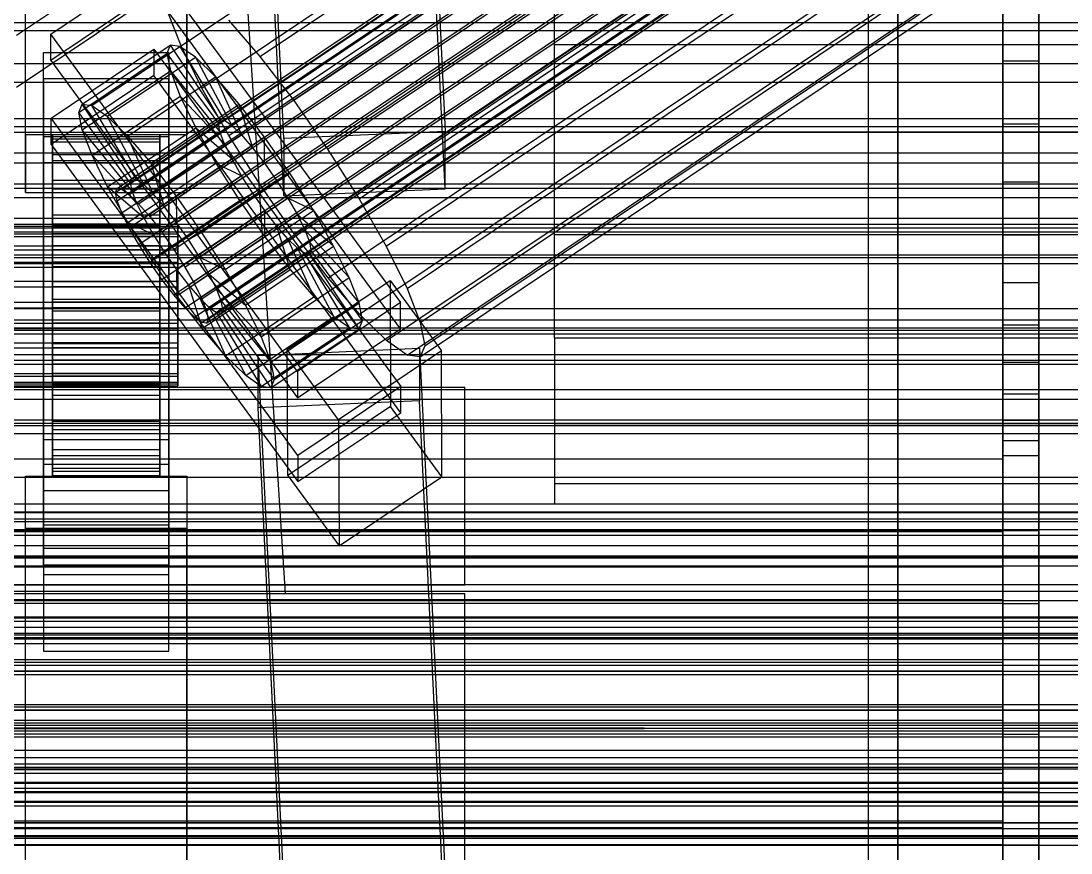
# Model space of a CAD drawing. Header units: millimetres. Extents: x -1970 to 59977, y -50268 to 6837.
# Drawn here: x 130.5 to 247.6, y -34913.9 to -34821.2 of the extents above; entities that cross this region are included whole.
import ezdxf

# ---------------------------------------------------------------- set-up
doc = ezdxf.new("R2010")
doc.units = ezdxf.units.MM
for name, color, linetype, lineweight in [('COTAS_O', 1, 'Continuous', 0), ('COTAS_P', 1, 'Continuous', 0), ('frontal_C01', 7, 'Continuous', 0), ('frontal_C02', 7, 'Continuous', 0), ('frontal_C03', 7, 'Continuous', 0), ('frontal_C05', 7, 'Continuous', 0), ('frontal_C05-C03', 7, 'Continuous', 0), ('frontal_dos-mix', 7, 'Continuous', 0), ('frontal_mezcladora', 7, 'Continuous', 0), ('frontal_secador', 7, 'Continuous', 0)]:
    doc.layers.add(name, color=color, linetype=linetype, lineweight=lineweight)
doc.dimstyles.new('R19_100', dxfattribs={"dimtxt": 250, "dimasz": 150, "dimexe": 150, "dimexo": 80, "dimgap": 100, "dimtad": 1, "dimtih": 1, "dimtoh": 1, "dimdsep": 46, "dimcen": 0.09, "dimadec": 0, "dimazin": 0, "dimtfac": 1, "dimtdec": 4, "dimtofl": 0, "dimtmove": 0, "dimatfit": 3, "dimfxl": 1, "dimtolj": 1, "dimtzin": 0, "dimarcsym": 0})

# ---------------------------------------------------------------- blocks, each defined once
blk = doc.blocks.new('*D37')
at = {"layer": 'COTAS_P', "color": 0, "lineweight": -2, "transparency": 16777216}
for p, q in [((-1750, -35420), (-1750, -34450)), ((2600, -35420), (2600, -34450)), ((-1600, -34600), (2450, -34600))]:
    blk.add_line(p, q, dxfattribs=at)
at = {"layer": 'COTAS_P', "color": 0, "transparency": 16777216}
for points in [[(-1600, -34575), (-1600, -34625), (-1750, -34600)], [(2450, -34575), (2450, -34625), (2600, -34600)]]:
    blk.add_solid(points, dxfattribs=at)
at = {"layer": 'Defpoints', "color": 0, "transparency": 16777216}
for p in [(2600, -34600), (-1750, -35500), (2600, -35500)]:
    blk.add_point(p, dxfattribs=at)
blk = doc.blocks.new('*D42')
at = {"layer": 'COTAS_O', "color": 0, "lineweight": -2, "transparency": 16777216}
for p, q in [((-570, -33700), (200, -33700)), ((50, -34750), (50, -33850)), ((-570, -34900), (200, -34900))]:
    blk.add_line(p, q, dxfattribs=at)
at = {"layer": 'COTAS_O', "color": 0, "transparency": 16777216}
for points in [[(25, -33850), (75, -33850), (50, -33700)], [(25, -34750), (75, -34750), (50, -34900)]]:
    blk.add_solid(points, dxfattribs=at)
at = {"layer": 'Defpoints', "color": 0, "transparency": 16777216}
for p in [(-650, -33700), (50, -33700), (-650, -34900)]:
    blk.add_point(p, dxfattribs=at)
blk = doc.blocks.new('*D43')
at = {"layer": 'COTAS_O', "color": 0, "lineweight": -2, "transparency": 16777216}
for p, q in [((-650, -34820), (-650, -34050)), ((650, -34820), (650, -34050)), ((-500, -34200), (500, -34200))]:
    blk.add_line(p, q, dxfattribs=at)
at = {"layer": 'COTAS_O', "color": 0, "transparency": 16777216}
for points in [[(-500, -34175), (-500, -34225), (-650, -34200)], [(500, -34175), (500, -34225), (650, -34200)]]:
    blk.add_solid(points, dxfattribs=at)
at = {"layer": 'Defpoints', "color": 0, "transparency": 16777216}
for p in [(650, -34200), (-650, -34900), (650, -34900)]:
    blk.add_point(p, dxfattribs=at)

msp = doc.modelspace()

# ---------------------------------------------------------------- linework, layer by layer
at = {"layer": 'frontal_C01'}
for p, q in [((228.298, -34987.381), (228.298, -34675.195)), ((228.298, -34680.882), (228.298, -34993.069)), ((174.943, -34774.659), (177.811, -34833.478)), ((159.83, -34834.265), (156.962, -34775.446)), ((177.811, -34839.883), (174.943, -34781.064)), ((159.83, -34840.67), (156.962, -34781.85)), ((131, -34833.87), (131, -34788.776)), ((149, -34788.776), (149, -34833.87)), ((131, -34840.274), (131, -34795.179)), ((149, -34840.274), (149, -34795.179)), ((430, -34825.934), (-430, -34825.934)), ((-425, -34827.992), (425, -34827.992)), ((149, -34833.87), (131, -34833.87)), ((131, -34833.87), (131, -34840.274)), ((149, -34840.274), (149, -34833.87)), ((177.811, -34833.478), (159.83, -34834.265)), ((177.811, -34839.883), (177.811, -34833.478)), ((159.83, -34834.265), (159.83, -34840.67)), ((425, -34839.36), (-425, -34839.36)), ((131, -34840.274), (149, -34840.274)), ((159.83, -34840.67), (177.811, -34839.883)), ((425, -34844.257), (-425, -34844.257)), ((-425, -34855.625), (425, -34855.625)), ((430, -34875.934), (-430, -34875.934)), ((430, -34880.934), (-430, -34880.934))]:
    msp.add_line(p, q, dxfattribs=at)
at = {"layer": 'frontal_C02'}
for p, q in [((141.218, -34839.858), (355.017, -34696.617)), ((141.731, -34839.928), (355.53, -34696.687)), ((141.045, -34840.299), (354.844, -34697.057)), ((141.224, -34841.22), (355.022, -34697.978)), ((142.549, -34840.503), (356.348, -34697.262)), ((143.617, -34841.545), (357.415, -34698.304)), ((141.742, -34842.558), (355.541, -34699.317)), ((144.861, -34842.982), (358.659, -34699.741)), ((142.565, -34844.223), (356.363, -34700.982)), ((359.995, -34701.476), (146.196, -34844.717)), ((148.35, -34823.953), (332.659, -34700.469)), ((157.152, -34825.149), (341.461, -34701.666)), ((143.635, -34846.101), (357.434, -34702.86)), ((147.533, -34846.631), (361.332, -34703.39)), ((144.881, -34848.064), (358.68, -34704.822)), ((148.779, -34848.594), (362.578, -34705.352)), ((150.672, -34828.652), (334.981, -34705.168)), ((146.218, -34849.978), (360.017, -34706.736)), ((149.85, -34850.472), (363.648, -34707.23)), ((345.231, -34706.561), (160.922, -34830.045)), ((147.554, -34851.713), (361.352, -34708.471)), ((150.672, -34852.137), (364.471, -34708.895)), ((148.798, -34853.15), (362.596, -34709.908)), ((149.865, -34854.192), (363.664, -34710.95)), ((151.191, -34853.475), (364.989, -34710.234)), ((153.694, -34833.951), (338.003, -34710.467)), ((150.683, -34854.767), (364.482, -34711.526)), ((151.196, -34854.837), (364.995, -34711.595)), ((151.369, -34854.396), (365.168, -34711.155)), ((164.693, -34835.447), (349.002, -34711.963)), ((157.211, -34839.491), (341.52, -34716.007)), ((168.21, -34840.986), (352.519, -34717.502)), ((160.982, -34844.892), (345.291, -34721.408)), ((171.232, -34846.286), (355.541, -34722.802)), ((164.752, -34849.788), (349.061, -34726.304)), ((173.554, -34850.985), (357.863, -34727.501)), ((168.263, -34853.844), (352.572, -34730.36)), ((175.016, -34854.762), (359.326, -34731.279)), ((171.275, -34856.784), (355.584, -34733.3)), ((175.521, -34857.362), (359.83, -34733.878)), ((173.584, -34858.408), (357.893, -34734.924)), ((175.032, -34858.605), (359.341, -34735.121)), ((228.298, -34756.938), (130, -34822.796)), ((228.298, -35041.759), (228.298, -34756.938)), ((130, -34828.537), (228.298, -34762.679)), ((228.298, -34762.679), (228.298, -35047.5)), ((133.809, -34822.648), (145.277, -34814.964)), ((145.277, -34814.964), (172.809, -34852.557)), ((145.289, -34817.887), (133.821, -34825.57)), ((172.821, -34855.48), (145.289, -34817.887)), ((148.35, -34823.953), (146.887, -34820.175)), ((153.641, -34821.093), (157.152, -34825.149)), ((133.821, -34825.57), (133.809, -34822.648)), ((161.341, -34860.241), (133.809, -34822.648)), ((133.847, -34832), (145.315, -34824.317)), ((137.313, -34830.439), (147.143, -34823.853)), ((138.396, -34830.586), (148.226, -34824.001)), ((145.315, -34824.317), (145.327, -34827.24)), ((145.315, -34824.317), (172.847, -34861.91)), ((147.143, -34823.853), (146.777, -34824.783)), ((148.226, -34824.001), (147.143, -34823.853)), ((147.143, -34823.853), (152.686, -34832.175)), ((149.953, -34825.215), (148.226, -34824.001)), ((148.226, -34824.001), (153.199, -34832.245)), ((150.672, -34828.652), (148.35, -34823.953)), ((133, -34827.617), (133, -34824.694)), ((133, -34824.694), (147, -34824.694)), ((133, -34870.599), (133, -34824.694)), ((133.821, -34825.57), (161.353, -34863.163)), ((136.948, -34831.369), (146.777, -34824.783)), ((140.123, -34831.801), (149.953, -34825.215)), ((146.777, -34824.783), (152.513, -34832.615)), ((146.777, -34824.783), (147.155, -34826.728)), ((147, -34824.694), (147, -34827.617)), ((147, -34824.694), (147, -34870.599)), ((152.207, -34827.415), (149.953, -34825.215)), ((149.953, -34825.215), (154.017, -34832.82)), ((157.152, -34825.149), (160.922, -34830.045)), ((137.325, -34833.314), (147.155, -34826.728)), ((147.155, -34826.728), (152.692, -34833.536)), ((147.155, -34826.728), (148.249, -34829.554)), ((147, -34827.617), (133, -34827.617)), ((133, -34827.617), (133, -34873.521)), ((145.327, -34827.24), (133.859, -34834.923)), ((142.377, -34834), (152.207, -34827.415)), ((172.859, -34864.832), (145.327, -34827.24)), ((147, -34873.521), (147, -34827.617)), ((154.833, -34830.449), (152.207, -34827.415)), ((152.207, -34827.415), (155.085, -34833.862)), ((153.694, -34833.951), (150.672, -34828.652)), ((138.419, -34836.139), (148.249, -34829.554)), ((148.249, -34829.554), (153.21, -34834.875)), ((148.249, -34829.554), (149.985, -34833.068)), ((160.922, -34830.045), (164.693, -34835.447)), ((136.948, -34831.369), (137.313, -34830.439)), ((142.683, -34839.201), (136.948, -34831.369)), ((137.325, -34833.314), (136.948, -34831.369)), ((142.856, -34838.761), (137.313, -34830.439)), ((137.313, -34830.439), (138.396, -34830.586)), ((143.369, -34838.83), (138.396, -34830.586)), ((138.396, -34830.586), (140.123, -34831.801)), ((145.003, -34837.035), (154.833, -34830.449)), ((157.653, -34834.111), (154.833, -34830.449)), ((154.833, -34830.449), (156.329, -34835.299)), ((133.859, -34834.923), (133.847, -34832)), ((161.379, -34869.593), (133.847, -34832)), ((144.188, -34839.406), (140.123, -34831.801)), ((140.123, -34831.801), (142.377, -34834)), ((152.513, -34832.615), (142.683, -34839.201)), ((152.686, -34832.175), (142.856, -34838.761)), ((153.199, -34832.245), (143.369, -34838.83)), ((152.513, -34832.615), (152.686, -34832.175)), ((152.692, -34833.536), (152.513, -34832.615)), ((152.686, -34832.175), (153.199, -34832.245)), ((153.199, -34832.245), (154.017, -34832.82)), ((134, -34843.833), (134, -34833.839)), ((134, -34833.839), (134, -34834.315)), ((134, -34833.839), (146, -34833.839)), ((134, -34834.657), (134, -34833.839)), ((142.862, -34840.122), (137.325, -34833.314)), ((138.419, -34836.139), (137.325, -34833.314)), ((140.156, -34839.654), (149.985, -34833.068)), ((152.692, -34833.536), (142.862, -34840.122)), ((154.017, -34832.82), (144.188, -34839.406)), ((155.085, -34833.862), (145.255, -34840.448)), ((146, -34834.315), (146, -34833.839)), ((146, -34833.839), (146, -34843.833)), ((146, -34833.839), (146, -34834.657)), ((149.985, -34833.068), (154.033, -34836.54)), ((149.985, -34833.068), (152.246, -34837.033)), ((153.21, -34834.875), (152.692, -34833.536)), ((154.017, -34832.82), (155.085, -34833.862)), ((155.085, -34833.862), (156.329, -34835.299)), ((133, -34836.97), (133, -34834.047)), ((133, -34834.047), (147, -34834.047)), ((133, -34879.951), (133, -34834.047)), ((133.859, -34834.923), (161.391, -34872.516)), ((134, -34844.059), (134, -34834.315)), ((134, -34834.315), (134, -34836.053)), ((134, -34834.315), (146, -34834.315)), ((134, -34844.221), (134, -34834.657)), ((134, -34834.657), (146, -34834.657)), ((134, -34836.714), (134, -34834.657)), ((145.255, -34840.448), (142.377, -34834)), ((142.377, -34834), (145.003, -34837.035)), ((153.21, -34834.875), (143.38, -34841.461)), ((146, -34836.053), (146, -34834.315)), ((146, -34834.315), (146, -34844.059)), ((146, -34834.657), (146, -34844.221)), ((146, -34834.657), (146, -34836.714)), ((147, -34834.047), (147, -34836.97)), ((147, -34834.047), (147, -34879.951)), ((157.653, -34834.111), (147.823, -34840.697)), ((154.033, -34836.54), (153.21, -34834.875)), ((157.211, -34839.491), (153.694, -34833.951)), ((157.665, -34837.034), (157.653, -34834.111)), ((160.474, -34838.152), (157.653, -34834.111)), ((134, -34844.882), (134, -34836.053)), ((134, -34836.053), (134, -34838.933)), ((134, -34836.053), (146, -34836.053)), ((143.38, -34841.461), (138.419, -34836.139)), ((140.156, -34839.654), (138.419, -34836.139)), ((146, -34838.933), (146, -34836.053)), ((146, -34836.053), (146, -34844.882)), ((156.329, -34835.299), (146.499, -34841.885)), ((156.329, -34835.299), (157.665, -34837.034)), ((164.693, -34835.447), (168.21, -34840.986)), ((147, -34836.97), (133, -34836.97)), ((133, -34836.97), (133, -34882.874)), ((134, -34845.195), (134, -34836.714)), ((134, -34836.714), (146, -34836.714)), ((134, -34839.868), (134, -34836.714)), ((142.416, -34843.619), (152.246, -34837.033)), ((154.033, -34836.54), (144.203, -34843.126)), ((146.499, -34841.885), (145.003, -34837.035)), ((145.003, -34837.035), (147.823, -34840.697)), ((146, -34836.714), (146, -34845.195)), ((146, -34836.714), (146, -34839.868)), ((147, -34882.874), (147, -34836.97)), ((147.835, -34843.619), (157.665, -34837.034)), ((152.246, -34837.033), (155.103, -34838.418)), ((152.246, -34837.033), (154.877, -34841.176)), ((155.103, -34838.418), (154.033, -34836.54)), ((157.665, -34837.034), (159.001, -34838.948)), ((155.103, -34838.418), (145.274, -34845.003)), ((150.644, -34844.737), (160.474, -34838.152)), ((156.35, -34840.38), (155.103, -34838.418)), ((160.474, -34838.152), (159.001, -34838.948)), ((163.105, -34842.295), (160.474, -34838.152)), ((134, -34846.246), (134, -34838.933)), ((134, -34838.933), (134, -34842.761)), ((134, -34838.933), (146, -34838.933)), ((144.203, -34843.126), (140.156, -34839.654)), ((142.416, -34843.619), (140.156, -34839.654)), ((142.856, -34838.761), (142.683, -34839.201)), ((142.683, -34839.201), (142.862, -34840.122)), ((143.369, -34838.83), (142.856, -34838.761)), ((144.188, -34839.406), (143.369, -34838.83)), ((145.255, -34840.448), (144.188, -34839.406)), ((146, -34842.761), (146, -34838.933)), ((146, -34838.933), (146, -34846.246)), ((159.001, -34838.948), (149.171, -34845.533)), ((160.982, -34844.892), (157.211, -34839.491)), ((159.001, -34838.948), (160.247, -34840.91)), ((134, -34846.689), (134, -34839.868)), ((134, -34839.868), (146, -34839.868)), ((134, -34843.906), (134, -34839.868)), ((141.045, -34840.299), (141.218, -34839.858)), ((141.224, -34841.22), (141.045, -34840.299)), ((141.218, -34839.858), (141.731, -34839.928)), ((141.731, -34839.928), (142.549, -34840.503)), ((142.549, -34840.503), (143.617, -34841.545)), ((142.862, -34840.122), (143.38, -34841.461)), ((146.499, -34841.885), (145.255, -34840.448)), ((146, -34839.868), (146, -34846.689)), ((146, -34839.868), (146, -34843.906)), ((156.35, -34840.38), (146.52, -34846.966)), ((147.823, -34840.697), (147.835, -34843.619)), ((147.823, -34840.697), (150.644, -34844.737)), ((160.247, -34840.91), (150.417, -34847.496)), ((154.877, -34841.176), (156.35, -34840.38)), ((157.686, -34842.294), (156.35, -34840.38)), ((163.105, -34842.295), (160.247, -34840.91)), ((160.247, -34840.91), (161.318, -34842.788)), ((141.742, -34842.558), (141.224, -34841.22)), ((143.38, -34841.461), (144.203, -34843.126)), ((143.617, -34841.545), (144.861, -34842.982)), ((145.047, -34847.762), (154.877, -34841.176)), ((147.835, -34843.619), (146.499, -34841.885)), ((154.877, -34841.176), (157.698, -34845.217)), ((168.21, -34840.986), (171.232, -34846.286)), ((134, -34848.059), (134, -34842.761)), ((134, -34842.761), (134, -34847.275)), ((134, -34842.761), (146, -34842.761)), ((142.565, -34844.223), (141.742, -34842.558)), ((144.203, -34843.126), (145.274, -34845.003)), ((144.861, -34842.982), (146.196, -34844.717)), ((146, -34847.275), (146, -34842.761)), ((146, -34842.761), (146, -34848.059)), ((157.686, -34842.294), (147.856, -34848.88)), ((161.318, -34842.788), (151.488, -34849.374)), ((153.275, -34848.881), (163.105, -34842.295)), ((157.698, -34845.217), (157.686, -34842.294)), ((159.022, -34844.029), (157.686, -34842.294)), ((165.365, -34846.26), (161.318, -34842.788)), ((161.318, -34842.788), (162.14, -34844.453)), ((165.365, -34846.26), (163.105, -34842.295)), ((-148, -34843.833), (148, -34843.833)), ((-148, -34844.059), (148, -34844.059)), ((-148, -34844.221), (148, -34844.221)), ((134, -34844.059), (134, -34843.833)), ((146, -34843.833), (134, -34843.833)), ((134, -34843.833), (134, -34844.221)), ((134, -34848.602), (134, -34843.906)), ((134, -34843.906), (146, -34843.906)), ((134, -34848.552), (134, -34843.906)), ((134, -34844.882), (134, -34844.059)), ((146, -34844.059), (134, -34844.059)), ((146, -34844.221), (134, -34844.221)), ((134, -34844.221), (134, -34845.195)), ((145.274, -34845.003), (142.416, -34843.619)), ((145.047, -34847.762), (142.416, -34843.619)), ((143.635, -34846.101), (142.565, -34844.223)), ((146, -34843.833), (146, -34844.059)), ((146, -34844.221), (146, -34843.833)), ((146, -34843.906), (146, -34848.602)), ((146, -34843.906), (146, -34848.552)), ((146, -34844.059), (146, -34844.882)), ((146, -34845.195), (146, -34844.221)), ((149.171, -34845.533), (147.835, -34843.619)), ((148, -34844.059), (148, -34843.833)), ((148, -34843.833), (148, -34844.221)), ((148, -34844.882), (148, -34844.059)), ((148, -34844.221), (148, -34845.195)), ((159.022, -34844.029), (149.192, -34850.615)), ((160.518, -34848.879), (159.022, -34844.029)), ((160.266, -34845.466), (159.022, -34844.029)), ((-148, -34844.882), (148, -34844.882)), ((-148, -34845.195), (148, -34845.195)), ((134, -34846.246), (134, -34844.882)), ((146, -34844.882), (134, -34844.882)), ((146, -34845.195), (134, -34845.195)), ((134, -34845.195), (134, -34846.689)), ((145.274, -34845.003), (146.52, -34846.966)), ((146, -34844.882), (146, -34846.246)), ((146, -34846.689), (146, -34845.195)), ((146.196, -34844.717), (147.533, -34846.631)), ((147.868, -34851.803), (157.698, -34845.217)), ((148, -34846.246), (148, -34844.882)), ((148, -34845.195), (148, -34846.689)), ((149.171, -34845.533), (150.644, -34844.737)), ((150.417, -34847.496), (149.171, -34845.533)), ((160.266, -34845.466), (150.436, -34852.052)), ((150.644, -34844.737), (153.275, -34848.881)), ((162.14, -34844.453), (152.311, -34851.039)), ((157.698, -34845.217), (160.518, -34848.879)), ((163.144, -34851.913), (160.266, -34845.466)), ((161.333, -34846.508), (160.266, -34845.466)), ((164.752, -34849.788), (160.982, -34844.892)), ((167.102, -34849.774), (162.14, -34844.453)), ((162.14, -34844.453), (162.659, -34845.792)), ((-148, -34846.246), (148, -34846.246)), ((-148, -34846.689), (148, -34846.689)), ((134, -34848.059), (134, -34846.246)), ((146, -34846.246), (134, -34846.246)), ((146, -34846.689), (134, -34846.689)), ((134, -34846.689), (134, -34848.602)), ((144.881, -34848.064), (143.635, -34846.101)), ((146, -34846.246), (146, -34848.059)), ((146, -34848.602), (146, -34846.689)), ((147.533, -34846.631), (148.779, -34848.594)), ((148, -34848.059), (148, -34846.246)), ((148, -34846.689), (148, -34848.602)), ((161.333, -34846.508), (151.503, -34853.094)), ((162.659, -34845.792), (152.829, -34852.378)), ((162.837, -34846.713), (153.008, -34853.299)), ((155.535, -34852.845), (165.365, -34846.26)), ((165.397, -34854.113), (161.333, -34846.508)), ((162.151, -34847.084), (161.333, -34846.508)), ((168.196, -34852.6), (162.659, -34845.792)), ((162.659, -34845.792), (162.837, -34846.713)), ((162.837, -34846.713), (162.664, -34847.153)), ((168.573, -34854.545), (162.837, -34846.713)), ((167.102, -34849.774), (165.365, -34846.26)), ((171.232, -34846.286), (173.554, -34850.985)), ((134, -34847.275), (134, -34850.197)), ((146, -34847.275), (134, -34847.275)), ((134, -34847.275), (134, -34852.167)), ((146.52, -34846.966), (145.047, -34847.762)), ((147.868, -34851.803), (145.047, -34847.762)), ((146, -34850.197), (146, -34847.275)), ((146, -34852.167), (146, -34847.275)), ((146.52, -34846.966), (147.856, -34848.88)), ((151.488, -34849.374), (150.417, -34847.496)), ((150.417, -34847.496), (153.275, -34848.881)), ((162.151, -34847.084), (152.321, -34853.669)), ((162.664, -34847.153), (152.835, -34853.739)), ((167.125, -34855.327), (162.151, -34847.084)), ((162.664, -34847.153), (162.151, -34847.084)), ((168.208, -34855.475), (162.664, -34847.153)), ((430, -34848.253), (-430, -34848.253)), ((-148, -34848.059), (148, -34848.059)), ((-148, -34848.602), (148, -34848.602)), ((134, -34850.197), (134, -34848.059)), ((146, -34848.059), (134, -34848.059)), ((134, -34850.802), (134, -34848.552)), ((134, -34848.552), (146, -34848.552)), ((134, -34853.489), (134, -34848.552)), ((146, -34848.602), (134, -34848.602)), ((134, -34848.602), (134, -34850.802)), ((146.218, -34849.978), (144.881, -34848.064)), ((146, -34848.059), (146, -34850.197)), ((146, -34848.552), (146, -34850.802)), ((146, -34848.552), (146, -34853.489)), ((146, -34850.802), (146, -34848.602)), ((147.856, -34848.88), (147.868, -34851.803)), ((147.856, -34848.88), (149.192, -34850.615)), ((148, -34850.197), (148, -34848.059)), ((148, -34848.602), (148, -34850.802)), ((148.779, -34848.594), (149.85, -34850.472)), ((150.688, -34855.465), (160.518, -34848.879)), ((153.275, -34848.881), (155.535, -34852.845)), ((160.518, -34848.879), (163.144, -34851.913)), ((148, -34850.197), (-148, -34850.197)), ((134, -34850.197), (146, -34850.197)), ((134, -34852.515), (134, -34850.197)), ((146, -34850.197), (146, -34852.515)), ((147.554, -34851.713), (146.218, -34849.978)), ((148, -34852.515), (148, -34850.197)), ((152.311, -34851.039), (151.488, -34849.374)), ((151.488, -34849.374), (155.535, -34852.845)), ((157.272, -34856.36), (167.102, -34849.774)), ((160.19, -34857.798), (171.658, -34850.114)), ((168.263, -34853.844), (164.752, -34849.788)), ((168.196, -34852.6), (167.102, -34849.774)), ((171.658, -34850.114), (171.715, -34864.143)), ((171.658, -34850.114), (177.394, -34857.946)), ((-148, -34850.802), (148, -34850.802)), ((146, -34850.802), (134, -34850.802)), ((134, -34850.802), (134, -34853.141)), ((146, -34853.141), (146, -34850.802)), ((148, -34850.802), (148, -34853.141)), ((149.192, -34850.615), (150.688, -34855.465)), ((149.192, -34850.615), (150.436, -34852.052)), ((149.85, -34850.472), (150.672, -34852.137)), ((152.829, -34852.378), (152.311, -34851.039)), ((152.311, -34851.039), (157.272, -34856.36)), ((173.554, -34850.985), (175.016, -34854.762)), ((-148, -34852.515), (148, -34852.515)), ((134, -34852.515), (134, -34852.167)), ((134, -34852.167), (134, -34857.104)), ((134, -34852.167), (146, -34852.167)), ((134, -34854.853), (134, -34852.515)), ((146, -34852.515), (134, -34852.515)), ((146, -34857.104), (146, -34852.167)), ((146, -34852.167), (146, -34852.515)), ((146, -34852.515), (146, -34854.853)), ((148.798, -34853.15), (147.554, -34851.713)), ((150.688, -34855.465), (147.868, -34851.803)), ((148, -34854.853), (148, -34852.515)), ((150.436, -34852.052), (153.314, -34858.499)), ((150.436, -34852.052), (151.503, -34853.094)), ((150.672, -34852.137), (151.191, -34853.475)), ((153.008, -34853.299), (152.829, -34852.378)), ((152.829, -34852.378), (158.366, -34859.186)), ((153.314, -34858.499), (163.144, -34851.913)), ((158.366, -34859.186), (168.196, -34852.6)), ((172.809, -34852.557), (161.341, -34860.241)), ((163.144, -34851.913), (165.397, -34854.113)), ((168.573, -34854.545), (168.196, -34852.6)), ((172.821, -34855.48), (172.809, -34852.557)), ((430, -34853.253), (-430, -34853.253)), ((-148, -34853.141), (148, -34853.141)), ((134, -34853.141), (134, -34853.489)), ((146, -34853.141), (134, -34853.141)), ((134, -34853.141), (134, -34855.458)), ((134, -34853.489), (146, -34853.489)), ((134, -34858.381), (134, -34853.489)), ((146, -34853.489), (146, -34853.141)), ((146, -34855.458), (146, -34853.141)), ((146, -34853.489), (146, -34858.381)), ((148, -34853.141), (148, -34855.458)), ((149.865, -34854.192), (148.798, -34853.15)), ((151.191, -34853.475), (151.369, -34854.396)), ((151.503, -34853.094), (155.567, -34860.699)), ((151.503, -34853.094), (152.321, -34853.669)), ((152.321, -34853.669), (157.295, -34861.913)), ((152.321, -34853.669), (152.835, -34853.739)), ((152.835, -34853.739), (153.008, -34853.299)), ((152.835, -34853.739), (158.378, -34862.061)), ((153.008, -34853.299), (158.743, -34861.13)), ((155.535, -34852.845), (157.272, -34856.36)), ((-148, -34854.853), (148, -34854.853)), ((134, -34857.054), (134, -34854.853)), ((134, -34854.853), (134, -34857.104)), ((146, -34854.853), (134, -34854.853)), ((146, -34857.104), (146, -34854.853)), ((146, -34854.853), (146, -34857.054)), ((148, -34857.054), (148, -34854.853)), ((150.683, -34854.767), (149.865, -34854.192)), ((151.196, -34854.837), (150.683, -34854.767)), ((151.369, -34854.396), (151.196, -34854.837)), ((155.567, -34860.699), (165.397, -34854.113)), ((158.743, -34861.13), (168.573, -34854.545)), ((165.397, -34854.113), (167.125, -34855.327)), ((168.208, -34855.475), (168.573, -34854.545)), ((171.275, -34856.784), (168.263, -34853.844)), ((175.016, -34854.762), (175.521, -34857.362)), ((-148, -34855.458), (148, -34855.458)), ((134, -34855.458), (134, -34858.381)), ((146, -34855.458), (134, -34855.458)), ((134, -34855.458), (134, -34857.596)), ((146, -34858.381), (146, -34855.458)), ((146, -34857.596), (146, -34855.458)), ((148, -34855.458), (148, -34857.596)), ((153.314, -34858.499), (150.688, -34855.465)), ((157.295, -34861.913), (167.125, -34855.327)), ((158.378, -34862.061), (168.208, -34855.475)), ((161.353, -34863.163), (172.821, -34855.48)), ((167.125, -34855.327), (168.208, -34855.475)), ((-148, -34857.054), (148, -34857.054)), ((134, -34858.966), (134, -34857.054)), ((134, -34857.054), (134, -34861.75)), ((146, -34857.054), (134, -34857.054)), ((134, -34857.104), (134, -34861.75)), ((134, -34857.104), (146, -34857.104)), ((146, -34861.75), (146, -34857.054)), ((146, -34857.054), (146, -34858.966)), ((146, -34861.75), (146, -34857.104)), ((148, -34858.966), (148, -34857.054)), ((157.272, -34856.36), (158.366, -34859.186)), ((173.584, -34858.408), (171.275, -34856.784)), ((-148, -34857.596), (148, -34857.596)), ((134, -34857.596), (134, -34862.894)), ((146, -34857.596), (134, -34857.596)), ((134, -34857.596), (134, -34859.409)), ((134, -34858.381), (146, -34858.381)), ((134, -34862.894), (134, -34858.381)), ((146, -34862.894), (146, -34857.596)), ((146, -34859.409), (146, -34857.596)), ((146, -34858.381), (146, -34862.894)), ((148, -34857.596), (148, -34859.409)), ((156.962, -34858.444), (174.943, -34857.65)), ((156.962, -34864.291), (156.962, -34858.444)), ((159.83, -34917.821), (156.962, -34858.444)), ((160.247, -34871.826), (160.19, -34857.798)), ((165.926, -34865.629), (160.19, -34857.798)), ((177.394, -34857.946), (165.926, -34865.629)), ((175.032, -34858.605), (173.584, -34858.408)), ((174.943, -34857.65), (174.943, -34863.496)), ((174.943, -34857.65), (177.811, -34917.027)), ((175.521, -34857.362), (175.032, -34858.605)), ((177.451, -34871.975), (177.394, -34857.946)), ((-148, -34858.966), (148, -34858.966)), ((-148, -34859.409), (148, -34859.409)), ((134, -34860.461), (134, -34858.966)), ((134, -34858.966), (134, -34865.787)), ((146, -34858.966), (134, -34858.966)), ((134, -34859.409), (134, -34866.722)), ((146, -34859.409), (134, -34859.409)), ((134, -34859.409), (134, -34860.774)), ((146, -34865.787), (146, -34858.966)), ((146, -34858.966), (146, -34860.461)), ((146, -34866.722), (146, -34859.409)), ((146, -34860.774), (146, -34859.409)), ((148, -34860.461), (148, -34858.966)), ((148, -34859.409), (148, -34860.774)), ((155.567, -34860.699), (153.314, -34858.499)), ((158.366, -34859.186), (158.743, -34861.13)), ((-148, -34860.461), (148, -34860.461)), ((-148, -34860.774), (148, -34860.774)), ((134, -34861.435), (134, -34860.461)), ((134, -34860.461), (134, -34868.942)), ((146, -34860.461), (134, -34860.461)), ((134, -34860.774), (134, -34869.603)), ((146, -34860.774), (134, -34860.774)), ((134, -34860.774), (134, -34861.597)), ((146, -34868.942), (146, -34860.461)), ((146, -34860.461), (146, -34861.435)), ((146, -34869.603), (146, -34860.774)), ((146, -34861.597), (146, -34860.774)), ((148, -34861.435), (148, -34860.461)), ((148, -34860.774), (148, -34861.597)), ((157.295, -34861.913), (155.567, -34860.699)), ((161.341, -34860.241), (161.353, -34863.163)), ((-148, -34861.435), (148, -34861.435)), ((-148, -34861.597), (148, -34861.597)), ((-148, -34861.822), (148, -34861.822)), ((134, -34861.822), (134, -34861.435)), ((134, -34861.435), (134, -34870.998)), ((146, -34861.435), (134, -34861.435)), ((134, -34861.597), (134, -34871.34)), ((146, -34861.597), (134, -34861.597)), ((134, -34861.597), (134, -34861.822)), ((134, -34861.75), (134, -34865.787)), ((134, -34861.75), (146, -34861.75)), ((134, -34861.822), (134, -34871.816)), ((146, -34861.822), (134, -34861.822)), ((146, -34870.998), (146, -34861.435)), ((146, -34861.435), (146, -34861.822)), ((146, -34871.34), (146, -34861.597)), ((146, -34861.822), (146, -34861.597)), ((146, -34865.787), (146, -34861.75)), ((146, -34871.816), (146, -34861.822)), ((148, -34861.822), (148, -34861.435)), ((148, -34861.597), (148, -34861.822)), ((158.378, -34862.061), (157.295, -34861.913)), ((158.743, -34861.13), (158.378, -34862.061)), ((172.847, -34861.91), (161.379, -34869.593)), ((172.859, -34864.832), (172.847, -34861.91)), ((134, -34862.894), (146, -34862.894)), ((134, -34866.722), (134, -34862.894)), ((146, -34862.894), (146, -34866.722)), ((174.943, -34863.496), (156.962, -34864.291)), ((159.83, -34923.667), (156.962, -34864.291)), ((171.715, -34864.143), (160.247, -34871.826)), ((177.451, -34871.975), (171.715, -34864.143)), ((177.811, -34922.873), (174.943, -34863.496)), ((161.391, -34872.516), (172.859, -34864.832)), ((134, -34865.787), (134, -34868.942)), ((134, -34865.787), (146, -34865.787)), ((146, -34868.942), (146, -34865.787)), ((165.926, -34865.629), (165.983, -34879.658)), ((133, -34881.838), (133, -34867.809)), ((133, -34867.809), (147, -34867.809)), ((133, -34877.373), (133, -34867.809)), ((134, -34866.722), (146, -34866.722)), ((134, -34869.603), (134, -34866.722)), ((146, -34866.722), (146, -34869.603)), ((147, -34867.809), (147, -34881.838)), ((147, -34867.809), (147, -34877.373)), ((134, -34868.942), (134, -34870.998)), ((134, -34868.942), (146, -34868.942)), ((146, -34870.998), (146, -34868.942)), ((134, -34869.603), (146, -34869.603)), ((134, -34871.34), (134, -34869.603)), ((146, -34869.603), (146, -34871.34)), ((161.379, -34869.593), (161.391, -34872.516)), ((147, -34870.599), (133, -34870.599)), ((133, -34870.599), (133, -34873.521)), ((134, -34870.998), (134, -34871.816)), ((134, -34870.998), (146, -34870.998)), ((134, -34871.34), (146, -34871.34)), ((134, -34871.816), (134, -34871.34)), ((146, -34871.816), (146, -34870.998)), ((146, -34871.34), (146, -34871.816)), ((147, -34873.521), (147, -34870.599)), ((131, -34877.746), (131, -34871.901)), ((131, -34871.901), (149, -34871.901)), ((131, -34917.422), (131, -34871.901)), ((134, -34871.816), (146, -34871.816)), ((149, -34871.901), (149, -34877.746)), ((149, -34871.901), (149, -34917.422)), ((160.247, -34871.826), (165.983, -34879.658)), ((165.983, -34879.658), (177.451, -34871.975)), ((133, -34873.521), (147, -34873.521)), ((149, -34877.746), (131, -34877.746)), ((131, -34923.268), (131, -34877.746)), ((147, -34877.373), (133, -34877.373)), ((133, -34877.373), (133, -34891.401)), ((147, -34891.401), (147, -34877.373)), ((149, -34923.268), (149, -34877.746)), ((147, -34879.951), (133, -34879.951)), ((133, -34879.951), (133, -34882.874)), ((147, -34882.874), (147, -34879.951)), ((147, -34881.838), (133, -34881.838)), ((133, -34881.838), (133, -34891.401)), ((147, -34891.401), (147, -34881.838)), ((133, -34882.874), (147, -34882.874)), ((133, -34891.401), (147, -34891.401)), ((-425, -34911.965), (425, -34911.965))]:
    msp.add_line(p, q, dxfattribs=at)
at = {"layer": 'frontal_C03'}
for p, q in [((1250, -34821.388), (-1250, -34821.388)), ((1250, -34822.269), (-1250, -34822.269)), ((1250, -34832.076), (-1250, -34832.076)), ((1250, -34832.957), (-1250, -34832.957)), ((1250, -34833.61), (-1250, -34833.61)), ((-1500, -34835.865), (1500, -34835.865)), ((1250, -34835.918), (-1250, -34835.918)), ((-1250, -34836.975), (1250, -34836.975)), ((1250, -34839.827), (-1250, -34839.827)), ((1250, -34840.885), (-1250, -34840.885)), ((1250, -34843.192), (-1250, -34843.192)), ((1250, -34843.845), (-1250, -34843.845)), ((1250, -34844.727), (-1250, -34844.727)), ((1500, -34847.273), (-1500, -34847.273)), ((1500, -34847.558), (-1500, -34847.558)), ((1250, -34854.533), (-1250, -34854.533)), ((1250, -34855.415), (-1250, -34855.415)), ((1250, -34856.068), (-1250, -34856.068)), ((1250, -34858.375), (-1250, -34858.375)), ((-1500, -34858.967), (1500, -34858.967)), ((-1250, -34859.433), (1250, -34859.433)), ((1250, -34862.285), (-1250, -34862.285)), ((1250, -34863.342), (-1250, -34863.342)), ((1250, -34865.65), (-1250, -34865.65)), ((1250, -34866.303), (-1250, -34866.303)), ((1250, -34867.184), (-1250, -34867.184)), ((1250, -34876.991), (-1250, -34876.991)), ((1250, -34877.872), (-1250, -34877.872)), ((1250, -34878.526), (-1250, -34878.526)), ((1250, -34880.833), (-1250, -34880.833)), ((-1250, -34881.89), (1250, -34881.89)), ((1250, -34884.742), (-1250, -34884.742)), ((1250, -34885.8), (-1250, -34885.8)), ((1250, -34888.107), (-1250, -34888.107)), ((1250, -34888.761), (-1250, -34888.761)), ((1250, -34889.642), (-1250, -34889.642)), ((1250, -34899.448), (-1250, -34899.448)), ((1250, -34900.33), (-1250, -34900.33)), ((1250, -34900.983), (-1250, -34900.983)), ((1250, -34903.291), (-1250, -34903.291)), ((-1250, -34904.348), (1250, -34904.348)), ((1250, -34907.2), (-1250, -34907.2)), ((1250, -34908.257), (-1250, -34908.257)), ((1250, -34910.565), (-1250, -34910.565)), ((1250, -34911.218), (-1250, -34911.218)), ((1250, -34912.1), (-1250, -34912.1))]:
    msp.add_line(p, q, dxfattribs=at)
at = {"layer": 'frontal_C05'}
for p, q in [((-250, -34898), (250, -34898)), ((-250, -34906), (250, -34906))]:
    msp.add_line(p, q, dxfattribs=at)
at = {"layer": 'frontal_C05-C03'}
for p, q in [((240, -34810), (240, -34878)), ((244, -34878), (244, -34810)), ((240, -34886.083), (240, -34818.083)), ((240, -34825.633), (240, -34818.083)), ((244, -34818.083), (244, -34886.083)), ((244, -34818.083), (244, -34825.633)), ((240, -34893.633), (240, -34825.633)), ((240, -34825.633), (244, -34825.633)), ((240, -34832.642), (240, -34825.633)), ((244, -34825.633), (244, -34893.633)), ((244, -34825.633), (244, -34832.642)), ((240, -34900.642), (240, -34832.642)), ((240, -34832.642), (244, -34832.642)), ((240, -34839.097), (240, -34832.642)), ((244, -34832.642), (244, -34900.642)), ((244, -34832.642), (244, -34839.097)), ((240, -34907.097), (240, -34839.097)), ((240, -34839.097), (244, -34839.097)), ((240, -34844.99), (240, -34839.097)), ((244, -34839.097), (244, -34907.097)), ((244, -34839.097), (244, -34844.99)), ((240, -34912.99), (240, -34844.99)), ((240, -34844.99), (244, -34844.99)), ((240, -34850.31), (240, -34844.99)), ((244, -34844.99), (244, -34912.99)), ((244, -34844.99), (244, -34850.31)), ((240, -34918.31), (240, -34850.31)), ((240, -34850.31), (244, -34850.31)), ((240, -34855.045), (240, -34850.31)), ((244, -34850.31), (244, -34918.31)), ((244, -34850.31), (244, -34855.045)), ((240, -34923.045), (240, -34855.045)), ((240, -34855.045), (244, -34855.045)), ((240, -34859.187), (240, -34855.045)), ((244, -34855.045), (244, -34923.045)), ((244, -34855.045), (244, -34859.187)), ((240, -34927.187), (240, -34859.187)), ((240, -34859.187), (244, -34859.187)), ((240, -34862.725), (240, -34859.187)), ((244, -34859.187), (244, -34927.187)), ((244, -34859.187), (244, -34862.725)), ((240, -34930.725), (240, -34862.725)), ((240, -34862.725), (244, -34862.725)), ((240, -34865.648), (240, -34862.725)), ((244, -34862.725), (244, -34930.725)), ((244, -34862.725), (244, -34865.648)), ((240, -34933.648), (240, -34865.648)), ((240, -34865.648), (244, -34865.648)), ((240, -34867.945), (240, -34865.648)), ((244, -34865.648), (244, -34933.648)), ((244, -34865.648), (244, -34867.945)), ((240, -34935.945), (240, -34867.945)), ((240, -34867.945), (244, -34867.945)), ((240, -34869.608), (240, -34867.945)), ((244, -34867.945), (244, -34935.945)), ((244, -34867.945), (244, -34869.608)), ((240, -34870), (-240, -34870)), ((240, -34937.608), (240, -34869.608)), ((240, -34869.608), (244, -34869.608)), ((240, -34878.083), (240, -34870)), ((240, -34870), (240, -34878)), ((244, -34869.608), (244, -34937.608)), ((-240, -34878), (240, -34878)), ((-240, -34878.083), (240, -34878.083)), ((240, -34878), (240, -34886.083)), ((240, -34878), (240, -34882)), ((244, -34878), (240, -34878)), ((240, -34878.083), (240, -34886.083)), ((240, -34885.633), (240, -34878.083)), ((244, -34886.083), (244, -34878)), ((-240, -34882), (240, -34882)), ((240, -34882), (240, -34890.083)), ((-240, -34885.633), (240, -34885.633)), ((240, -34886.083), (-240, -34886.083)), ((240, -34885.633), (240, -34893.633)), ((240, -34892.642), (240, -34885.633)), ((240, -34886.083), (240, -34890.083)), ((240, -34886.083), (244, -34886.083)), ((240, -34886.083), (240, -34893.633)), ((244, -34893.633), (244, -34886.083)), ((240, -34890.083), (-240, -34890.083)), ((240, -34890.083), (240, -34897.633)), ((-240, -34892.642), (240, -34892.642)), ((240, -34892.642), (240, -34900.642)), ((240, -34899.097), (240, -34892.642)), ((240, -34893.633), (-240, -34893.633)), ((240, -34893.633), (240, -34897.633)), ((240, -34893.633), (244, -34893.633)), ((240, -34893.633), (240, -34900.642)), ((244, -34900.642), (244, -34893.633)), ((240, -34897.633), (-240, -34897.633)), ((240, -34897.633), (240, -34904.642)), ((-240, -34899.097), (240, -34899.097)), ((240, -34899.097), (240, -34907.097)), ((240, -34904.99), (240, -34899.097)), ((240, -34900.642), (-240, -34900.642)), ((240, -34900.642), (240, -34904.642)), ((240, -34900.642), (244, -34900.642)), ((240, -34900.642), (240, -34907.097)), ((244, -34907.097), (244, -34900.642)), ((240, -34904.642), (-240, -34904.642)), ((-240, -34904.99), (240, -34904.99)), ((240, -34904.642), (240, -34911.097)), ((240, -34904.99), (240, -34912.99)), ((240, -34910.31), (240, -34904.99)), ((240, -34907.097), (-240, -34907.097)), ((240, -34907.097), (240, -34911.097)), ((240, -34907.097), (244, -34907.097)), ((240, -34907.097), (240, -34912.99)), ((244, -34912.99), (244, -34907.097)), ((-240, -34910.31), (240, -34910.31)), ((240, -34911.097), (-240, -34911.097)), ((240, -34910.31), (240, -34918.31)), ((240, -34915.045), (240, -34910.31)), ((240, -34911.097), (240, -34916.99)), ((240, -34912.99), (-240, -34912.99)), ((240, -34912.99), (240, -34916.99)), ((240, -34912.99), (244, -34912.99)), ((240, -34912.99), (240, -34918.31)), ((244, -34918.31), (244, -34912.99))]:
    msp.add_line(p, q, dxfattribs=at)
at = {"layer": 'frontal_dos-mix'}
msp.add_line((225, -35980), (225, -33282.5), dxfattribs=at)
at = {"layer": 'frontal_mezcladora'}
for p, q in [((160, -34885), (150, -34730)), ((190, -34823.787), (190, -34817.284)), ((190, -34833.519), (190, -34823.787)), ((190, -34823.787), (420, -34823.787)), ((190, -34845), (190, -34833.519)), ((190, -34833.519), (420, -34833.519)), ((190, -34856.481), (190, -34845)), ((420, -34845), (190, -34845)), ((190, -34856.481), (190, -34866.213)), ((190, -34856.481), (420, -34856.481)), ((-180, -34862), (180, -34862)), ((180, -34884), (180, -34862)), ((190, -34866.213), (190, -34872.716)), ((190, -34866.213), (420, -34866.213)), ((190, -34872.716), (190, -34875)), ((190, -34872.716), (420, -34872.716)), ((-600, -34875), (600, -34875)), ((190, -34875), (420, -34875)), ((-180, -34884), (180, -34884)), ((-180, -34885), (180, -34885)), ((-160, -34885), (160, -34885)), ((180, -34915), (180, -34885)), ((-750, -34900), (750, -34900)), ((-600, -34900), (600, -34900)), ((-750, -34910.5), (750, -34910.5))]:
    msp.add_line(p, q, dxfattribs=at)
at = {"layer": 'frontal_secador'}
for p, q in [((-1250, -34866), (1250, -34866)), ((-1250, -34872), (1250, -34872)), ((-1250, -34875), (1250, -34875)), ((1250, -34876), (-1250, -34876)), ((-1250, -34876.659), (1250, -34876.659)), ((1250, -34879.659), (-1250, -34879.659)), ((-1250, -34881), (1250, -34881)), ((1250, -34884), (-1250, -34884)), ((-1250, -34884.728), (1250, -34884.728)), ((-1250, -34887.588), (1250, -34887.588)), ((1250, -34887.611), (-1250, -34887.611)), ((1250, -34887.728), (-1250, -34887.728)), ((-1250, -34889.387), (1250, -34889.387)), ((1250, -34889.918), (-1250, -34889.918)), ((-1250, -34890), (1250, -34890)), ((1250, -34890.588), (-1250, -34890.588)), ((1250, -34892.387), (-1250, -34892.387)), ((1250, -34893), (-1250, -34893)), ((-1250, -34893.65), (1250, -34893.65)), ((-1250, -34894), (1250, -34894)), ((1250, -34897.382), (-1250, -34897.382)), ((1250, -34898), (-1250, -34898)), ((1250, -34899.689), (-1250, -34899.689)), ((1250, -34902.485), (-1250, -34902.485)), ((1250, -34904), (-1250, -34904)), ((1250, -34904.545), (-1250, -34904.545)), ((1250, -34906.144), (-1250, -34906.144)), ((1250, -34906.709), (-1250, -34906.709)), ((-1250, -34908.142), (1250, -34908.142)), ((1250, -34908.686), (-1250, -34908.686)), ((1320, -34912), (-1320, -34912)), ((1320, -34912.273), (-1320, -34912.273)), ((1250, -34912), (-1250, -34912)), ((1320, -34913.072), (-1320, -34913.072))]:
    msp.add_line(p, q, dxfattribs=at)

# ---------------------------------------------------------------- dimensions: what is measured, and where the dimension line sits
at = {"layer": 'COTAS_O'}
for p2, distance, picture, middle in [((-650, -33700), -700, '*D42', (50, -34300)), ((650, -34900), 700, '*D43', (0, -34200))]:
    dim = msp.add_aligned_dim(p1=(-650, -34900), p2=p2, distance=distance, text='<> O', dimstyle='R19_100', dxfattribs=at)
    dim.commit()
    dim.dimension.update_dxf_attribs({"geometry": picture, "text_midpoint": middle})
at = {"layer": 'COTAS_P'}
dim = msp.add_aligned_dim(p1=(-1750, -35500), p2=(2600, -35500), distance=900, text='<> P', dimstyle='R19_100', dxfattribs=at)
dim.commit()
dim.dimension.update_dxf_attribs({"geometry": '*D37', "text_midpoint": (425, -34600)})

doc.saveas('drawing.dxf')
